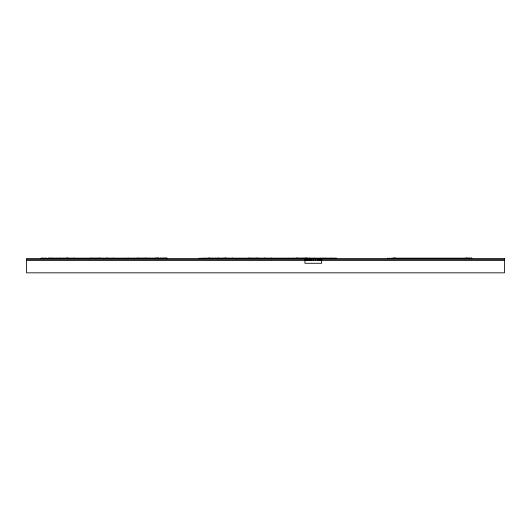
<?xml version="1.0" encoding="UTF-8"?>
<svg xmlns="http://www.w3.org/2000/svg" width="531" height="531" viewBox="0 0 531 531"><rect width="100%" height="100%" fill="white"/><g stroke="black" fill="none" stroke-linecap="round" stroke-linejoin="round"><path stroke-width="0.8" d="M202.643 258.166L320.306 258.166M397.175 258.166L391.447 258.166L391.447 258.497M26.55 259.5L504.45 259.5M26.55 260.509L504.45 260.509M471.774 258.497L471.774 258.166L465.986 258.166L465.986 258.497M471.634 258.166L471.634 258.497M471.521 258.166L471.521 258.497M471.369 258.166L471.369 258.497M469.676 258.166L469.676 258.497M468.933 258.166L468.933 258.497M468.813 258.166L468.813 258.497M468.614 258.166L468.614 258.497M467.605 258.166L467.605 258.497M467.161 258.166L467.161 258.497M466.776 258.166L466.776 258.497M466.45 258.166L466.43 258.497M466.198 258.166L466.198 258.497M466.039 258.166L466.105 258.497M465.295 258.497L465.295 258.166L398.562 258.166L398.562 258.497M465.222 258.166L465.216 258.497M464.977 258.166L465.003 258.497M398.754 258.166L398.754 258.497M397.108 258.166L397.175 258.497M396.962 258.166L396.962 258.497M395.157 258.166L395.157 258.497M395.11 258.166L395.11 258.497M394.984 258.166L394.984 258.497M394.792 258.166L394.792 258.497M394.54 258.166L394.54 258.497M394.301 258.166L394.301 258.497M394.022 258.166L394.022 258.497M393.736 258.166L393.736 258.497M393.464 258.166L393.464 258.497M389.794 258.497L389.794 258.166L387.411 258.497M387.61 258.166L387.61 258.497M336.654 258.497L336.654 258.166L329.074 258.166L329.074 258.497M334.696 258.166L334.696 258.497M331.39 258.166L331.39 258.497M331.191 258.166L331.191 258.497M329.273 258.166L329.273 258.497M328.443 258.497L328.443 258.166L320.452 258.166L320.532 260.509M326.326 258.166L326.326 258.497M325.603 258.166L325.603 258.497M323.18 258.166L323.18 258.497M322.476 258.166L322.476 258.497M321.653 258.497L321.653 263.276L304.927 263.276L304.927 258.497M321.368 258.497L321.368 260.509M320.14 258.166L320.14 258.497M319.204 258.497L319.204 260.509M317.472 258.497L317.472 260.509M315.454 258.497L315.454 260.509M314.279 258.166L314.279 258.497M314.206 258.166L314.206 258.497M313.29 258.497L313.29 260.509M311.996 258.166L311.996 258.497M311.126 258.497L311.126 260.509M309.487 258.166L309.487 258.497M309.327 258.166L309.327 258.497M309.195 258.166L309.195 258.497M309.108 258.497L309.108 260.509M307.376 258.497L307.376 260.509M307.164 258.166L307.164 258.497M307.011 258.166L307.011 258.497M306.918 258.166L306.918 258.497M306.779 258.166L306.779 258.497M306.686 258.166L306.686 258.497M306.354 258.166L306.354 258.497M306.048 258.497L306.048 260.509M305.624 258.166L305.65 258.497M305.551 258.166L305.551 258.497M305.325 258.166L305.325 258.497M305.212 258.497L305.212 260.509M304.96 258.166L304.96 258.497M304.462 258.166L304.462 258.497M303.832 258.166L303.832 258.497M303.068 258.166L303.068 258.497M302.185 258.166L302.185 258.497M301.183 258.166L301.183 258.497M300.201 258.166L300.201 258.497M299.325 258.166L299.325 258.497M298.568 258.166L298.568 258.497M297.924 258.166L297.924 258.497M297.42 258.166L297.42 258.497M297.035 258.166L297.048 258.497M296.563 258.166L296.563 258.497M296.291 258.166L296.291 258.497M293.577 258.166L293.577 258.497M291.161 258.166L291.161 258.497M288.207 258.166L288.207 258.497M271.341 258.166L271.341 258.497M271.175 258.166L271.175 258.497M270.704 258.166L270.704 258.497M267.531 258.166L267.531 258.497M265.354 258.166L265.354 258.497M265.142 258.166L265.142 258.497M264.538 258.166L264.538 258.497M264.365 258.166L264.365 258.497M263.9 258.166L263.9 258.497M260.721 258.166L260.721 258.497M258.551 258.166L258.551 258.497M258.331 258.166L258.331 258.497M257.177 258.166L257.177 258.497M257.104 258.166L257.097 258.497M256.878 258.166L256.871 258.497M256.513 258.166L256.513 258.497M256.015 258.166L256.015 258.497M255.384 258.166L255.384 258.497M254.621 258.166L254.621 258.497M253.738 258.166L253.738 258.497M252.736 258.166L252.736 258.497M251.754 258.166L251.754 258.497M250.878 258.166L250.878 258.497M250.114 258.166L250.114 258.497M249.477 258.166L249.477 258.497M248.973 258.166L248.973 258.497M248.594 258.166L248.588 258.497M248.369 258.497L248.369 258.166L248.289 258.497M232.764 258.166L232.764 258.497M232.598 258.166L232.598 258.497M232.127 258.166L232.127 258.497M228.954 258.166L228.954 258.497M226.777 258.166L226.777 258.497M226.564 258.166L226.564 258.497M225.867 258.166L225.867 258.497L225.775 258.166M225.682 258.166L225.682 258.497M225.502 258.166L225.469 258.497M225.177 258.166L225.177 258.497M224.825 258.166L224.825 258.497M224.401 258.166L224.401 258.497M223.412 258.166L223.412 258.497M222.257 258.166L222.257 258.497M220.989 258.166L220.989 258.497M218.812 258.166L218.812 258.497M218.599 258.166L218.646 258.497M218.009 258.166L218.009 258.497M217.969 258.166L217.969 258.497M217.498 258.166L217.498 258.497M215.851 258.166L215.851 258.497M215.135 258.166L215.135 258.497M212.712 258.166L212.712 258.497M212.008 258.166L212.008 258.497M209.984 258.166L209.984 258.497M209.393 258.166L209.46 258.497M209.181 258.166L209.234 258.497M209.101 258.166L209.101 258.497M208.809 258.166L208.809 258.497M208.643 258.166L208.643 258.497M202.709 258.166L202.643 258.497M201.262 258.497L201.262 258.166L198.879 258.497M199.085 258.166L199.085 258.497M167.039 258.497L167.039 258.166L160.103 258.166L160.103 258.497M166.953 258.166L166.953 258.497M166.694 258.166L166.694 258.497M166.249 258.166L166.249 258.497M165.586 258.166L165.586 258.497M165.168 258.166L165.168 258.497M164.696 258.166L164.696 258.497M164.165 258.166L164.165 258.497M163.568 258.166L163.568 258.497M163.017 258.166L163.017 258.497M162.513 258.166L162.513 258.497M161.643 258.166L161.643 258.497M160.966 258.166L160.966 258.497M160.183 258.166L160.196 258.497M159.181 258.497L159.181 258.166L48.494 258.166L48.494 258.497M159.121 258.166L159.114 258.497M158.935 258.166L158.935 258.497M158.636 258.166L158.636 258.497M158.238 258.166L158.238 258.497M157.866 258.166L157.866 258.497M157.74 258.166L157.787 258.497M157.528 258.166L157.528 258.497M157.481 258.166L157.481 258.497M157.076 258.166L157.076 258.497M156.419 258.166L156.419 258.497M156.001 258.166L156.001 258.497M155.53 258.166L155.53 258.497M154.992 258.166L154.992 258.497M154.906 258.166L154.906 258.497M152.629 258.166L152.629 258.497M150.114 258.166L150.114 258.497M149.961 258.166L149.961 258.497M149.822 258.166L149.822 258.497M147.645 258.166L147.645 258.497M147.406 258.166L147.406 258.497M146.251 258.166L146.251 258.497M146.178 258.166L146.178 258.497M145.945 258.166L145.959 258.497M145.594 258.166L145.594 258.497M145.089 258.166L145.089 258.497M144.459 258.166L144.459 258.497M143.702 258.166L143.702 258.497M142.812 258.166L142.812 258.497M141.81 258.166L141.81 258.497M140.834 258.166L140.834 258.497M139.958 258.166L139.958 258.497M139.195 258.166L139.195 258.497M138.558 258.166L138.558 258.497M138.047 258.166L138.047 258.497M137.675 258.166L137.662 258.497M137.443 258.166L137.443 258.497M136.925 258.166L136.932 258.497M134.204 258.166L134.204 258.497M131.788 258.166L131.788 258.497M128.841 258.166L128.841 258.497M128.548 258.166L128.548 258.497M126.013 258.166L126.013 258.497M113.634 258.166L113.634 258.497M113.468 258.166L113.468 258.497M112.997 258.166L112.997 258.497M109.824 258.166L109.824 258.497M107.647 258.166L107.647 258.497M107.435 258.166L107.435 258.497M106.831 258.166L106.831 258.497M106.658 258.166L106.658 258.497M106.193 258.166L106.193 258.497M103.014 258.166L103.014 258.497M100.844 258.166L100.844 258.497M100.624 258.166L100.624 258.497M99.47 258.166L99.47 258.497M99.397 258.166L99.39 258.497M99.171 258.166L99.164 258.497M98.806 258.166L98.806 258.497M98.308 258.166L98.308 258.497M97.677 258.166L97.677 258.497M96.914 258.166L96.914 258.497M96.031 258.166L96.031 258.497M95.029 258.166L95.029 258.497M94.047 258.166L94.047 258.497M93.171 258.166L93.171 258.497M92.407 258.166L92.407 258.497M91.77 258.166L91.77 258.497M91.266 258.166L91.266 258.497M90.887 258.166L90.881 258.497M90.662 258.166L90.582 258.497M74.493 258.166L74.493 258.497M74.32 258.166L74.32 258.497M73.855 258.166L73.855 258.497M70.676 258.166L70.676 258.497M68.506 258.166L68.506 258.497M68.287 258.166L68.287 258.497M67.59 258.166L67.59 258.497M67.543 258.166L67.497 258.497M67.41 258.166L67.41 258.497M66.906 258.166L66.906 258.497M66.548 258.166L66.548 258.497M66.129 258.166L66.129 258.497M65.134 258.166L65.134 258.497M63.979 258.166L63.979 258.497M62.718 258.166L62.718 258.497M60.534 258.166L60.534 258.497M60.328 258.166L60.328 258.497M59.698 258.166L59.698 258.497M57.58 258.166L57.58 258.497M56.857 258.166L56.857 258.497M54.434 258.166L54.434 258.497M53.731 258.166L53.731 258.497M51.706 258.166L51.706 258.497M51.407 258.166L51.407 258.497M50.903 258.166L50.903 258.497M50.033 258.166L50.033 258.497M49.363 258.166L49.363 258.497M48.879 258.166L48.879 258.497M48.573 258.166L48.593 258.497M47.047 258.497L47.047 258.166L41.066 258.166L41.066 258.497M42.029 258.166L42.029 258.497M41.989 258.166L41.989 258.497M504.45 258.497L26.55 258.497L26.55 272.834L504.45 272.834L504.45 258.497M296.816 258.497L296.816 258.166L296.736 258.497M160.488 258.497L160.488 258.166L160.442 258.497M67.225 258.497L67.225 258.166L67.191 258.497"/></g></svg>
